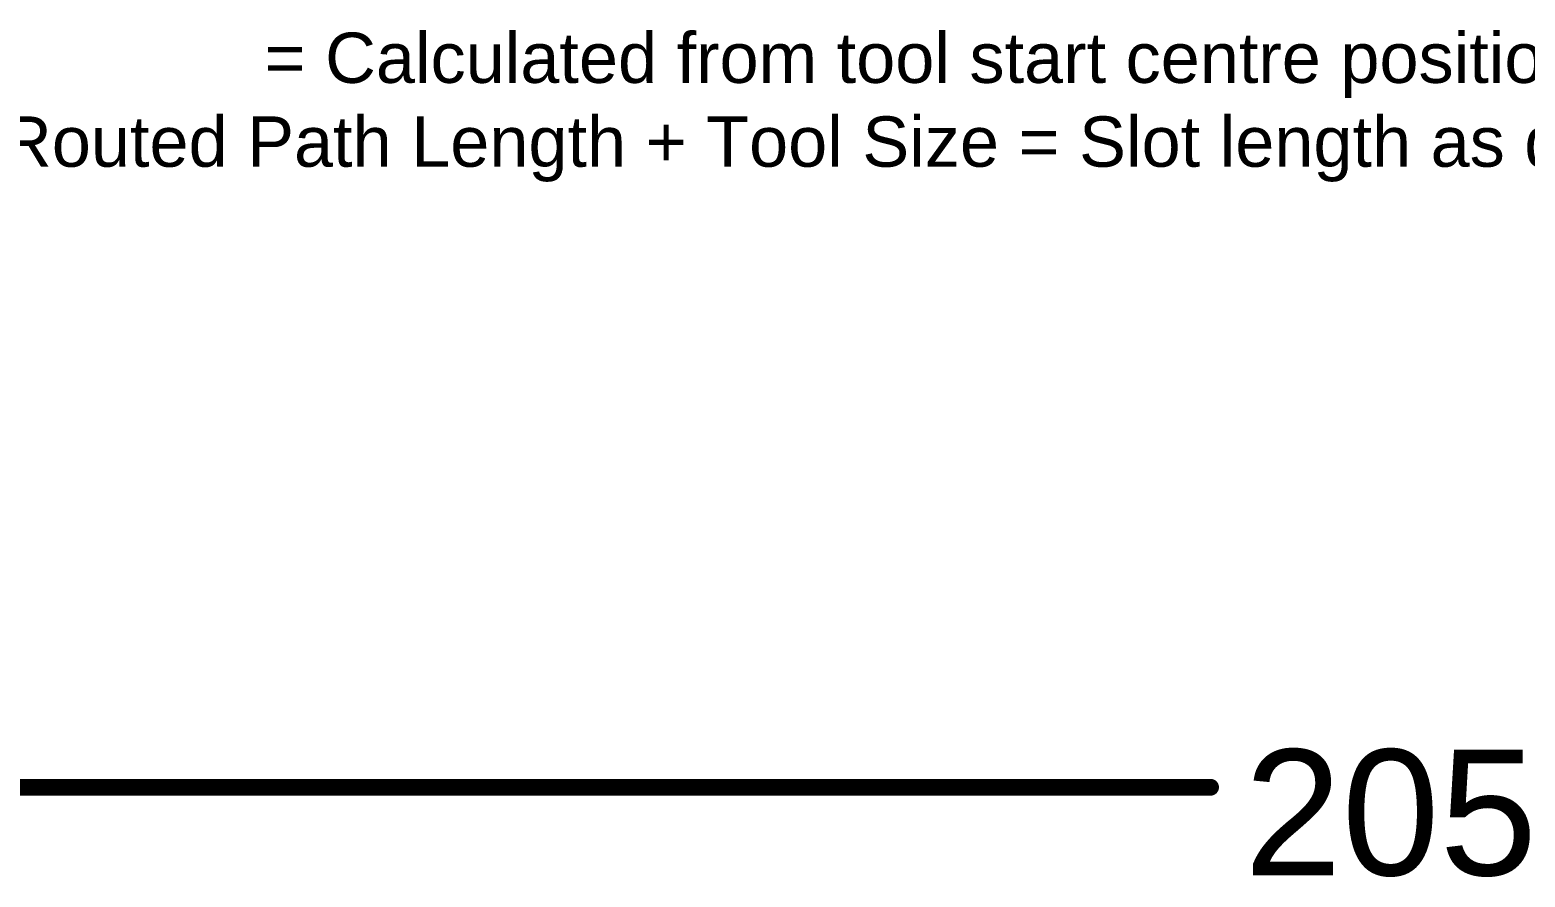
# Model space of a CAD drawing. Header units: inches. Extents: x -3 to 5437, y -3 to 5435.
# Drawn here: x 47.63 to 92.94, y 128.34 to 154.01 of the extents above; entities that cross this region are included whole.
import ezdxf

# ---------------------------------------------------------------- set-up
doc = ezdxf.new("R2010")
doc.units = ezdxf.units.IN
doc.layers.add('Dimensions', color=6, linetype='Continuous')
doc.layers.add('Drill Drawing', color=1, linetype='Continuous')
doc.styles.add('Arial', font='', dxfattribs={"height": 0.2})
doc.styles.get('Arial').set_extended_font_data('Arial')

msp = doc.modelspace()

# ---------------------------------------------------------------- linework, layer by layer
at = {"layer": 'Dimensions'}
msp.add_lwpolyline([(-2.777, 131.064, 0.508, 0.508, 0), (83.408, 131.064, 0.508, 0.508, 0)], format="xyseb", dxfattribs=at)
msp.add_lwpolyline([(83.281, 131.064, 0.254, 0.254, 1), (83.535, 131.064, 0.254, 0.254, 1)], format="xyseb", close=True, dxfattribs=at)

# ---------------------------------------------------------------- texts
at = {"layer": 'Dimensions', "style": 'Arial'}
msp.add_text('205.00mm', height=3.81, dxfattribs=at).set_placement((84.424, 128.398))
at = {"layer": 'Drill Drawing', "style": 'Arial'}
for s, p in [('= Calculated from tool start centre position to tool end centre position.', (54.744, 152.4)), (' = Routed Path Length + Tool Size = Slot length as defined in the PCB layout', (44.334, 149.861))]:
    msp.add_text(s, height=1.524, dxfattribs=at).set_placement(p)

doc.saveas('drawing.dxf')
